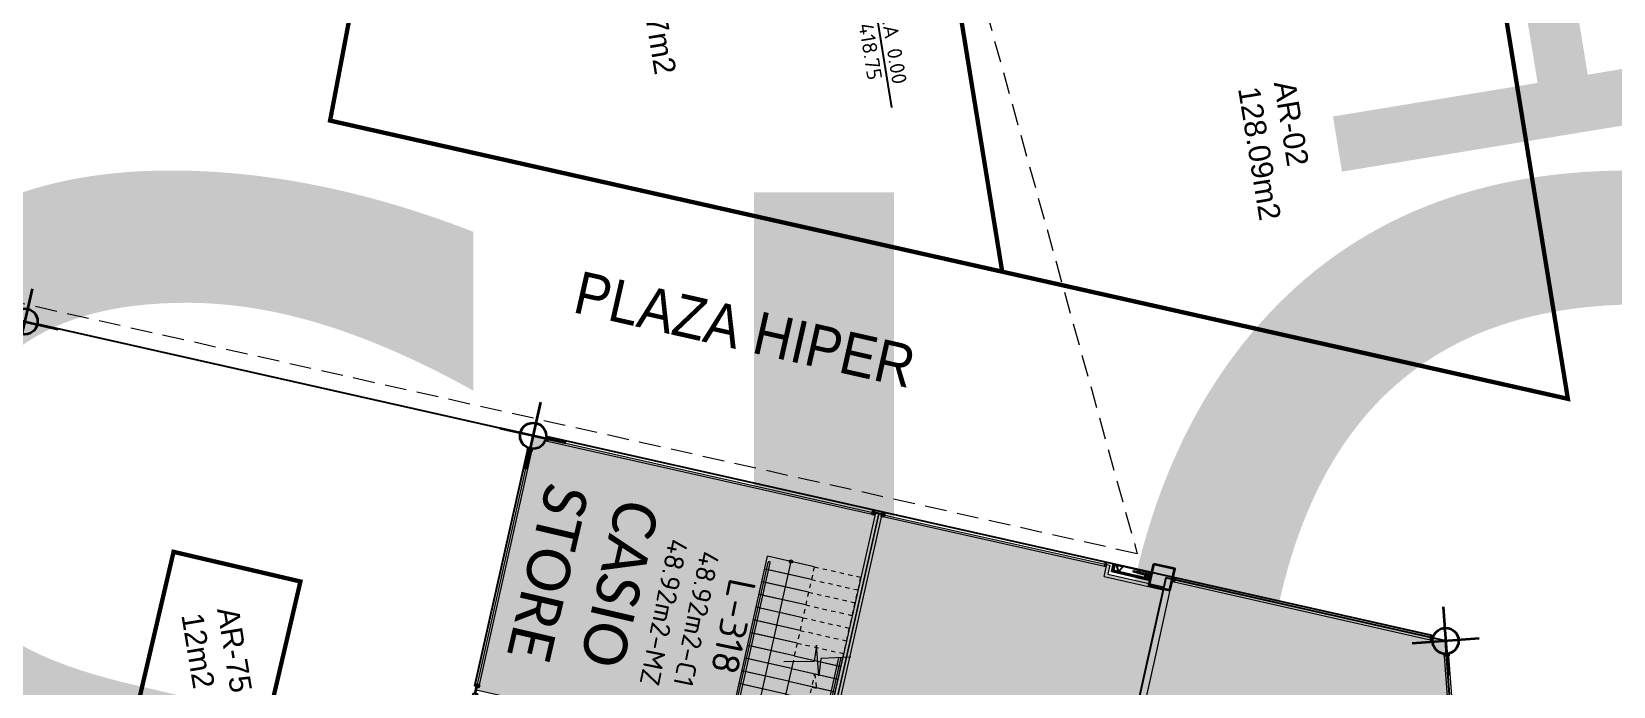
# Model space of a CAD drawing. Header units: metres. Extents: x 2 to 659295185, y -28 to 1124222152.
# Drawn here: x 655470.72 to 655507.15, y 1126625.14 to 1126640.2 of the extents above; entities that cross this region are included whole.
import ezdxf
from ezdxf.enums import TextEntityAlignment as Align

# ---------------------------------------------------------------- set-up
doc = ezdxf.new("R2010")
doc.units = ezdxf.units.M
doc.header["$MEASUREMENT"] = 0
for name, pattern in [('CCSM_C1_CUERPO CK$0$HIDDEN', [0.375, 0.25, -0.125]), ('CCSM_C1_CUERPO HP$0$CONTINUA', [0]), ('CONTINUA', [0]), ('DASHDOT', [1, 0.5, -0.25, 0, -0.25]), ('DASHED', [0.75, 0.5, -0.25]), ('HIDDEN', [0.375, 0.25, -0.125])]:
    doc.linetypes.add(name, pattern=pattern)
doc.layers.get('0').update_dxf_attribs({"linetype": 'CONTINUOUS'})
for name, color, linetype in [('CCSM_C1_CUERPO FM$0$A-TEXTOS NIVELES', 7, 'CONTINUOUS'), ('CCSM_C1_CUERPO HP$0$A-EQUIPOS', 8, 'CONTINUOUS'), ('CCSM_C1_CUERPO HP$0$A-FRENTE DE LOCAL', 4, 'CONTINUOUS'), ('CCSM_C1_CUERPO HP$0$A-LOCAL ID', 7, 'CONTINUOUS'), ('CCSM_C1_CUERPO HP$0$A-MARCOS LOCALES', 4, 'CONTINUOUS'), ('CCSM_C1_CUERPO HP$0$A-PARED', 2, 'CCSM_C1_CUERPO HP$0$CONTINUA'), ('CCSM_C1_CUERPO HP$0$ID_AREA EXACTA', 7, 'CONTINUOUS'), ('CCSM_C1_CUERPO HP$0$ID_Nº LOCAL', 7, 'CONTINUOUS'), ('CCSM_C1_CUERPO HP$0$ID_RUBRO', 7, 'CONTINUOUS'), ('CCSM_C1_CUERPO HP$0$ID_USO', 7, 'CONTINUOUS'), ('CCSM_XREF KIOSKOSE$0$Kiosco General', 154, 'CONTINUOUS'), ('DIVISION EDIFICIOS', 5, 'CONTINUOUS'), ('TEXTOS', 7, 'CONTINUOUS')]:
    doc.layers.add(name, color=color, linetype=linetype)
doc.layers.add('CCSM_C1_CUERPO HP$0$A-AREAS COMERCIALES', color=151, linetype='CONTINUOUS', plot=False)
for name, color, linetype, lineweight in [('CCSM_XREF ESTRUCTURA15$0$E-CA-COLUMNA', 2, 'CONTINUOUS', 35), ('CCSM_XREF ESTRUCTURA15$0$E-CH-COLUMNA', 2, 'CONTINUOUS', 35), ('LOCALES ASIGNADOS', 41, 'DASHDOT', 0), ('LOCALES PROPIOS', 101, 'CONTINUA', 0), ('NOMBRES LOCATARIOS', 7, 'CONTINUA', 0), ('XREF ESCALERAS', 252, 'CONTINUOUS', 0)]:
    doc.layers.add(name, color=color, linetype=linetype, lineweight=lineweight)
doc.styles.add('B', font='arial.ttf')
doc.styles.add('CCSM_C1_CUERPO FM$0$Standard', font='txt_____.ttf')
doc.styles.add('CCSM_C1_CUERPO HP$0$ROMANS', font='romans__.ttf')
doc.styles.add('CCSM_C1_CUERPO HP$0$sigo', font='arial.ttf', dxfattribs={"width": 0.9})
doc.styles.add('CCSM_XREF KIOSKOSE$0$Standard', font='txt')
doc.styles.get("Standard").update_dxf_attribs({"font": 'tahoma.ttf'})

# ---------------------------------------------------------------- blocks, each defined once
blk = doc.blocks.new('CCSM_C1_CUERPO HP$0$MARCO LOCAL-COLUMNA')
at = {"layer": 'CCSM_C1_CUERPO HP$0$A-MARCOS LOCALES'}
for points in [[(655585.123, 1126575.588), (655585.173, 1126575.588), (655585.173, 1126575.488), (655585.123, 1126575.488)], [(655585.128, 1126575.583), (655585.168, 1126575.583), (655585.168, 1126575.493), (655585.128, 1126575.493)]]:
    blk.add_lwpolyline(points, close=True, dxfattribs=at)
blk = doc.blocks.new('CCSM_C1_CUERPO HP$0$MARCO LOCAL-PARED')
for points in [[(655585.328, 1126575.539), (655585.378, 1126575.539), (655585.378, 1126575.439), (655585.328, 1126575.439)], [(655585.333, 1126575.534), (655585.373, 1126575.534), (655585.373, 1126575.444), (655585.333, 1126575.444)], [(655585.393, 1126575.539), (655585.393, 1126575.534), (655585.383, 1126575.534), (655585.383, 1126575.489), (655585.553, 1126575.489), (655585.553, 1126575.534), (655585.543, 1126575.534), (655585.543, 1126575.539), (655585.558, 1126575.539), (655585.558, 1126575.484), (655585.378, 1126575.484), (655585.378, 1126575.539)], [(655585.608, 1126575.539), (655585.558, 1126575.539), (655585.558, 1126575.439), (655585.608, 1126575.439)], [(655585.603, 1126575.534), (655585.563, 1126575.534), (655585.563, 1126575.444), (655585.603, 1126575.444)]]:
    blk.add_lwpolyline(points, close=True)
blk = doc.blocks.new('CCSM_C1_CUERPO HP$0$CAJA DE MANGUERA')
for points in [[(0.444, 0.073), (0.473, -0.106), (0.44, -0.111), (0.417, 0.034), (-0.406, -0.1), (-0.382, -0.246), (-0.415, -0.251), (-0.444, -0.073)], [(0.417, 0.034), (0.44, -0.111), (-0.382, -0.246), (-0.406, -0.1)], [(0.299, 0.008), (0.393, -0.108), (0.246, -0.132)], [(-0.378, -0.123), (-0.288, -0.201), (-0.303, -0.111), (-0.363, -0.214)]]:
    blk.add_lwpolyline(points, close=True)
for points in [[(-0.295, -0.156), (-0.019, -0.111), (-0.012, -0.152)], [(-0.248, -0.149), (-0.241, -0.193)], [(-0.196, -0.14), (-0.189, -0.185)], [(-0.151, -0.133), (-0.144, -0.177)], [(-0.107, -0.125), (-0.1, -0.17)], [(-0.062, -0.118), (-0.055, -0.163)]]:
    blk.add_lwpolyline(points)
blk = doc.blocks.new('CCSM_C1_CUERPO HP$0$IDENT LOCAL')
at = {"layer": 'CCSM_C1_CUERPO HP$0$ID_AREA EXACTA', "style": 'CCSM_C1_CUERPO HP$0$ROMANS'}
blk.add_attdef('AREA-EXACTA', text='', height=0.5, dxfattribs=at).set_placement((0, 1.245), align=Align.BOTTOM_CENTER)
at = {"layer": 'CCSM_C1_CUERPO HP$0$ID_Nº LOCAL', "style": 'CCSM_C1_CUERPO HP$0$ROMANS'}
blk.add_attdef('NºLOCAL', text='', height=0.7, dxfattribs=at).set_placement((0, 2.05), align=Align.BOTTOM_CENTER)
at = {"layer": 'CCSM_C1_CUERPO HP$0$ID_RUBRO', "style": 'CCSM_C1_CUERPO HP$0$ROMANS'}
blk.add_attdef('RUBRO', text='', height=0.35, dxfattribs=at).set_placement((0, 0.395), align=Align.BOTTOM_CENTER)
at = {"layer": 'CCSM_C1_CUERPO HP$0$ID_USO', "style": 'CCSM_C1_CUERPO HP$0$ROMANS'}
blk.add_attdef('USO', text='', height=0.35, dxfattribs=at).set_placement((0, -0.455), align=Align.BOTTOM_CENTER)
blk = doc.blocks.new('CCSM_XREF ESTRUCTURA15$0$CCSM_COLUM REDONDA')
at = {"color": 5}
for p, q in [((0, 0.774), (0, -0.774)), ((-0.789, 0), (0.789, 0))]:
    blk.add_line(p, q, dxfattribs=at)
blk.add_circle((0, 0), 0.3)
blk = doc.blocks.new('CCSM_XREF ESTRUCTURA15$0$CCSM_COLUMNA REC')
at = {"layer": 'CCSM_XREF ESTRUCTURA15$0$E-CA-COLUMNA'}
blk.add_lwpolyline([(-0.25, -0.25), (0.25, -0.25), (0.25, 0.25), (-0.25, 0.25)], close=True, dxfattribs=at)
blk = doc.blocks.new('CCSM_C1_CUERPO FM$0$nivel para plantas')
h = blk.add_hatch(color=251)
h.paths.add_polyline_path([(0.2, 0, 0.414214), (0, 0.2), (0, 0)])
h.paths.add_polyline_path([(0, 0), (-0.2, 0, 0.414214), (0, -0.2)])
at = {"color": 251}
blk.add_line((-0.7, 0), (3.56, 0), dxfattribs=at)
blk.add_lwpolyline([(0, 0.7), (0, 0), (0, -0.7)], dxfattribs=at)
blk.add_circle((0, 0), 0.2, dxfattribs=at)
at = {"char_height": 0.34, "attachment_point": 1, "style": 'CCSM_C1_CUERPO FM$0$Standard'}
for s, insert, width in [('{\\Fromans|c0;\\C7;N.P.A 0.00}', (0.877, 0.444), 2.70141), ('{\\Fromans|c0;N.E. 418.75}', (0.56, -0.104), 3.02544)]:
    blk.add_mtext(s, dxfattribs=dict(at, insert=insert, width=width))
blk = doc.blocks.new('stairs')
at = {"layer": 'XREF ESCALERAS'}
for p, q in [((655586.147, 1126406.541), (655586.147, 1126404.035)), ((655586.147, 1126406.541), (655588.347, 1126406.541)), ((655586.147, 1126406.541), (655586.147, 1126404.035)), ((655586.147, 1126406.541), (655588.347, 1126406.541)), ((655586.187, 1126406.501), (655586.147, 1126406.541)), ((655586.187, 1126406.501), (655588.307, 1126406.501)), ((655586.187, 1126406.501), (655586.187, 1126404.035)), ((655586.237, 1126406.541), (655588.257, 1126406.541)), ((655586.237, 1126406.451), (655588.257, 1126406.451)), ((655586.237, 1126406.451), (655586.237, 1126404.057)), ((655587.247, 1126405.441), (655586.237, 1126406.451)), ((655587.247, 1126405.441), (655587.247, 1126406.541)), ((655587.247, 1126405.441), (655587.247, 1126406.541)), ((655587.247, 1126405.441), (655588.257, 1126406.451)), ((655588.257, 1126406.451), (655588.257, 1126402.274)), ((655588.307, 1126406.501), (655588.347, 1126406.541)), ((655588.307, 1126406.501), (655588.307, 1126402.275)), ((655588.347, 1126406.541), (655588.347, 1126402.141)), ((655588.347, 1126406.541), (655588.347, 1126402.141)), ((655587.797, 1126402.141), (655587.797, 1126405.991)), ((655586.147, 1126405.441), (655586.187, 1126405.441)), ((655586.147, 1126405.441), (655588.347, 1126405.441)), ((655586.187, 1126405.141), (655586.147, 1126405.141)), ((655587.247, 1126405.141), (655586.147, 1126405.141)), ((655586.237, 1126405.441), (655588.257, 1126405.441)), ((655587.247, 1126405.141), (655586.237, 1126405.141)), ((655587.247, 1126404.376), (655587.247, 1126405.441)), ((655587.247, 1126404.376), (655587.247, 1126405.441)), ((655587.247, 1126405.141), (655588.257, 1126405.141)), ((655587.247, 1126405.141), (655588.347, 1126405.141)), ((655588.307, 1126405.441), (655588.347, 1126405.441)), ((655588.307, 1126405.141), (655588.347, 1126405.141)), ((655586.187, 1126404.841), (655586.147, 1126404.841)), ((655587.247, 1126404.841), (655586.147, 1126404.841)), ((655587.247, 1126404.841), (655586.237, 1126404.841)), ((655587.247, 1126404.841), (655588.257, 1126404.841)), ((655587.247, 1126404.841), (655588.347, 1126404.841)), ((655588.307, 1126404.841), (655588.347, 1126404.841)), ((655586.187, 1126404.541), (655586.147, 1126404.541)), ((655587.247, 1126404.541), (655586.147, 1126404.541)), ((655587.247, 1126404.541), (655586.237, 1126404.541)), ((655587.247, 1126404.541), (655588.257, 1126404.541)), ((655587.247, 1126404.541), (655588.347, 1126404.541)), ((655588.307, 1126404.541), (655588.347, 1126404.541)), ((655586.187, 1126404.241), (655586.147, 1126404.241)), ((655587.247, 1126404.241), (655586.147, 1126404.241)), ((655587.247, 1126404.241), (655586.237, 1126404.241)), ((655587.247, 1126404.241), (655588.257, 1126404.241)), ((655587.247, 1126404.241), (655588.347, 1126404.241)), ((655588.307, 1126404.241), (655588.347, 1126404.241)), ((655587.247, 1126403.941), (655588.257, 1126403.941)), ((655587.247, 1126403.941), (655588.347, 1126403.941)), ((655588.307, 1126403.941), (655588.347, 1126403.941)), ((655587.247, 1126403.641), (655588.257, 1126403.641)), ((655587.247, 1126403.641), (655588.347, 1126403.641)), ((655587.247, 1126403.341), (655588.257, 1126403.341)), ((655587.247, 1126403.341), (655588.347, 1126403.341)), ((655588.307, 1126403.641), (655588.347, 1126403.641)), ((655588.307, 1126403.341), (655588.347, 1126403.341)), ((655587.247, 1126403.041), (655588.257, 1126403.041)), ((655587.247, 1126403.041), (655588.347, 1126403.041)), ((655588.307, 1126403.041), (655588.347, 1126403.041)), ((655587.247, 1126402.741), (655588.257, 1126402.741)), ((655587.247, 1126402.741), (655588.347, 1126402.741)), ((655588.307, 1126402.741), (655588.347, 1126402.741)), ((655587.247, 1126402.441), (655588.257, 1126402.441)), ((655587.247, 1126402.441), (655588.347, 1126402.441)), ((655588.307, 1126402.441), (655588.347, 1126402.441)), ((655587.247, 1126402.141), (655588.347, 1126402.141)), ((655587.247, 1126402.141), (655588.347, 1126402.141))]:
    blk.add_line(p, q, dxfattribs=at)
at = {"layer": 'XREF ESCALERAS', "linetype": 'CCSM_C1_CUERPO CK$0$HIDDEN', "ltscale": 0.02}
for p, q in [((655586.187, 1126404.035), (655586.187, 1126404.043)), ((655587.247, 1126402.141), (655587.247, 1126404.376)), ((655587.247, 1126402.141), (655587.247, 1126404.376)), ((655586.147, 1126404.035), (655586.147, 1126404.032)), ((655586.187, 1126403.941), (655586.147, 1126403.941)), ((655586.187, 1126403.641), (655586.147, 1126403.641)), ((655586.187, 1126403.341), (655586.147, 1126403.341)), ((655586.187, 1126403.041), (655586.147, 1126403.041)), ((655586.187, 1126402.741), (655586.147, 1126402.741)), ((655586.187, 1126402.441), (655586.147, 1126402.441))]:
    blk.add_line(p, q, dxfattribs=at)
at = {"layer": 'XREF ESCALERAS', "linetype": 'HIDDEN', "ltscale": 0.02}
for p, q in [((655586.147, 1126404.035), (655586.147, 1126402.141)), ((655587.247, 1126403.941), (655586.147, 1126403.941)), ((655587.247, 1126403.641), (655586.147, 1126403.641)), ((655587.247, 1126403.341), (655586.147, 1126403.341)), ((655587.247, 1126403.041), (655586.147, 1126403.041)), ((655587.247, 1126402.741), (655586.147, 1126402.741)), ((655587.247, 1126402.441), (655586.147, 1126402.441)), ((655587.247, 1126402.141), (655586.147, 1126402.141)), ((655587.247, 1126402.141), (655586.147, 1126402.141))]:
    blk.add_line(p, q, dxfattribs=at)
at = {"layer": 'XREF ESCALERAS', "linetype": 'CCSM_C1_CUERPO CK$0$HIDDEN', "ltscale": 0.02}
blk.add_lwpolyline([(655587.797, 1126405.991), (655586.697, 1126405.991), (655586.697, 1126404.541), (655586.585, 1126404.861), (655586.697, 1126404.862)], dxfattribs=at)
at = {"layer": 'XREF ESCALERAS'}
blk.add_lwpolyline([(655585.973, 1126403.983), (655586.636, 1126404.168), (655586.594, 1126404.565), (655586.802, 1126403.885), (655586.771, 1126404.266), (655587.451, 1126404.424)], dxfattribs=at)
blk.add_circle((655587.797, 1126402.141), 0.0379, dxfattribs=at)
blk.add_circle((655587.797, 1126402.141), 0.0379, dxfattribs=at)
blk.add_arc((655588.282, 1126402.276), 0.0251, 184.3725, 356.1588, dxfattribs=at)
blk = doc.blocks.new('sectoresd')
at = {"layer": 'DIVISION EDIFICIOS', "ltscale": 0.005, "insert": (655507.106, 1126645.865), "char_height": 10.3047, "width": 148.24864, "attachment_point": 5, "rotation": 279.3085, "style": 'B'}
blk.add_mtext('{\\fCentury Gothic|b0|i0|c0|p34;H}', dxfattribs=at)

msp = doc.modelspace()

# ---------------------------------------------------------------- hatches: boundary and pattern name
at = {"layer": 'LOCALES ASIGNADOS'}
msp.add_hatch(color=256, dxfattribs=at).paths.add_polyline_path([(655503.2823, 1126626.1825), (655496.8421, 1126627.634), (655494.0347, 1126615.0804), (655503.9855, 1126616.7114)])
at = {"layer": 'LOCALES PROPIOS'}
h = msp.add_hatch(color=101, dxfattribs=at)
edge = h.paths.add_edge_path()
edge.add_arc((673553.4453, 1122582.8759), 18504.0803, 167.37457377, 167.41395068)
edge.add_line((655494.0209, 1126615.0188), (655487.3835, 1126616.5108))
edge.add_line((655487.3835, 1126616.5108), (655488.9088, 1126623.2607))
edge.add_line((655488.9088, 1126623.2607), (655490.2312, 1126629.1095))
edge.add_line((655490.2312, 1126629.1095), (655495.551, 1126627.9223))
edge.add_line((655495.551, 1126627.9223), (655495.5059, 1126627.7213))
edge.add_line((655495.5059, 1126627.7213), (655496.7963, 1126627.4293))
msp.add_hatch(color=101, dxfattribs=at).paths.add_polyline_path([(655480.952, 1126625.0464), (655488.9079, 1126623.257), (655490.2312, 1126629.1095), (655482.2663, 1126630.9007), (655480.952, 1126625.0464)])

# ---------------------------------------------------------------- linework, layer by layer
at = {"color": 43}
msp.add_line((655503.0006, 1126626.297), (655482.57, 1126630.8837), dxfattribs=at)
msp.add_line((655503.0006, 1126626.297), (655482.57, 1126630.8837), dxfattribs=at)
msp.add_lwpolyline([(655480.9282, 1126624.9632), (655480.9676, 1126625.1389), (655480.9237, 1126625.1487), (655482.1518, 1126630.6189), (655482.2006, 1126630.608), (655482.1351, 1126630.6289), (655482.0808, 1126630.667), (655482.0306, 1126630.7115), (655481.9939, 1126630.7715), (655481.9719, 1126630.836), (655481.9668, 1126630.8992), (655481.9736, 1126630.9664), (655470.8513, 1126633.4677), (655470.827, 1126633.3979), (655470.7936, 1126633.3432), (655470.746, 1126633.2971), (655470.6867, 1126633.2577)], dxfattribs=at)
msp.add_lwpolyline([(655480.9282, 1126624.9632), (655480.9676, 1126625.1389), (655480.9237, 1126625.1487), (655482.1518, 1126630.6189), (655482.2006, 1126630.608), (655482.1351, 1126630.6289), (655482.0808, 1126630.667), (655482.0306, 1126630.7115), (655481.9939, 1126630.7715), (655481.9719, 1126630.836), (655481.9668, 1126630.8992), (655481.9736, 1126630.9664), (655470.8513, 1126633.4677), (655470.827, 1126633.3979), (655470.7936, 1126633.3432), (655470.746, 1126633.2971), (655470.6867, 1126633.2577)], dxfattribs=at)
msp.add_lwpolyline([(655496.8421, 1126627.634), (655494.0347, 1126615.0804), (655503.9855, 1126616.7114), (655503.2823, 1126626.1825), (655496.8421, 1126627.634)])
at = {"layer": 'CCSM_C1_CUERPO HP$0$A-AREAS COMERCIALES', "lineweight": 5}
msp.add_lwpolyline([(655490.2312, 1126629.1095), (655488.9088, 1126623.2607), (655480.9528, 1126625.05), (655482.2663, 1126630.9007)], close=True, dxfattribs=at)
msp.add_lwpolyline([(655496.7963, 1126627.4293, 0.0001718), (655494.0209, 1126615.0188), (655487.383, 1126616.5086), (655488.9088, 1126623.2607), (655490.2312, 1126629.1095), (655495.551, 1126627.9223), (655495.5059, 1126627.7213), (655496.7963, 1126627.4293)], format="xyb", dxfattribs=at)
msp.add_lwpolyline([(655494.0347, 1126615.0804), (655496.479, 1126626.0119), (655496.479, 1126626.0119), (655496.8421, 1126627.634), (655503.2823, 1126626.1825), (655503.9855, 1126616.7114), (655494.3924, 1126615.139), (655494.0347, 1126615.0804)], dxfattribs=at)
at = {"layer": 'CCSM_C1_CUERPO HP$0$A-FRENTE DE LOCAL', "lineweight": 5}
for p, q in [((655482.5967, 1126630.7752), (655490.1477, 1126629.0803)), ((655490.0917, 1126629.1953), (655482.6188, 1126630.8727)), ((655480.9346, 1126625.1975), (655482.1408, 1126630.5701)), ((655481.0322, 1126625.1756), (655482.2384, 1126630.5482)), ((655490.3727, 1126629.1323), (655490.1405, 1126629.1844)), ((655495.4669, 1126627.8899), (655490.2903, 1126629.048)), ((655495.4892, 1126627.9894), (655490.3161, 1126629.1447))]:
    msp.add_line(p, q, dxfattribs=at)
for points in [[(655497.0272, 1126627.5448), (655502.9298, 1126626.2104)], [(655497.0491, 1126627.6424), (655502.9519, 1126626.308)], [(655503.8399, 1126617.9975), (655503.2583, 1126625.8297)], [(655503.9396, 1126618.0049), (655503.358, 1126625.8371)]]:
    msp.add_lwpolyline(points, dxfattribs=at)
at = {"layer": 'CCSM_C1_CUERPO HP$0$A-MARCOS LOCALES', "lineweight": 5}
for points in [[(655495.4404, 1126628.0004), (655495.4185, 1126627.9028), (655495.4673, 1126627.8919), (655495.4892, 1126627.9894)], [(655495.4442, 1126627.9944), (655495.4245, 1126627.9066), (655495.4635, 1126627.8978), (655495.4832, 1126627.9857)]]:
    msp.add_lwpolyline(points, close=True, dxfattribs=at)
at = {"layer": 'CCSM_C1_CUERPO HP$0$A-PARED', "lineweight": 5}
for p, q in [((655487.4719, 1126616.5659), (655490.3051, 1126629.0959)), ((655488.8528, 1126623.3532), (655490.1587, 1126629.1288)), ((655495.4163, 1126627.6645), (655495.4888, 1126627.9875)), ((655495.4888, 1126627.9875), (655495.6351, 1126627.9547)), ((655495.5955, 1126627.7781), (655495.6351, 1126627.9547)), ((655495.4163, 1126627.6645), (655496.7799, 1126627.3562))]:
    msp.add_line(p, q, dxfattribs=at)
for points in [[(655496.7863, 1126627.3846), (655496.4588, 1126625.9216), (655494.277, 1126616.1622)], [(655496.9327, 1126627.3518), (655496.6052, 1126625.8889), (655496.6052, 1126625.8889), (655494.4233, 1126616.1291)]]:
    msp.add_lwpolyline(points, dxfattribs=at)
at = {"layer": 'CCSM_XREF KIOSKOSE$0$Kiosco General', "linetype": 'DASHED', "lineweight": 5}
msp.add_lwpolyline([(655496.1789, 1126628.1872), (655423.5309, 1126644.4643), (655428.174, 1126661.5543, 0.1995652), (655491.4887, 1126645.0389)], format="xyb", close=True, dxfattribs=at)
at = {"layer": 'CCSM_XREF KIOSKOSE$0$Kiosco General', "linetype": 'DASHED', "lineweight": 5, "const_width": 0.1}
for points in [[(655478.8508, 1126644.7869), (655477.5921, 1126638.1507), (655493.0706, 1126634.6756), (655491.5748, 1126643.8731)], [(655504.2767, 1126642.9629), (655506.0974, 1126631.7511), (655493.0706, 1126634.6756), (655491.5748, 1126643.8731)], [(655475.9996, 1126623.654), (655476.909, 1126627.5492), (655473.9876, 1126628.2313), (655473.0781, 1126624.3361)]]:
    msp.add_lwpolyline(points, close=True, dxfattribs=at)
at = {"layer": 'CCSM_XREF KIOSKOSE$0$Kiosco General', "linetype": 'DASHED', "lineweight": 5}
msp.add_lwpolyline([(655481.9736, 1126630.9664), (655470.8505, 1126633.4636)], dxfattribs=at)

# ---------------------------------------------------------------- block references
at = {"color": 0}
msp.add_blockref('sectoresd', (-1.7491, -4.253), dxfattribs=at)
at = {"layer": 'CCSM_C1_CUERPO FM$0$A-TEXTOS NIVELES', "lineweight": 5, "rotation": 279.3084512052866}
msp.add_blockref('CCSM_C1_CUERPO FM$0$nivel para plantas', (655489.9473, 1126641.969), dxfattribs=at)
at = {"layer": 'CCSM_C1_CUERPO HP$0$A-EQUIPOS', "lineweight": 5, "ltscale": 0.5, "rotation": 157.4457572744879}
msp.add_blockref('CCSM_C1_CUERPO HP$0$CAJA DE MANGUERA', (655496.0317, 1126627.6754), dxfattribs=at)
at = {"layer": 'CCSM_C1_CUERPO HP$0$A-LOCAL ID', "lineweight": 5}
ref = msp.add_blockref('CCSM_C1_CUERPO HP$0$IDENT LOCAL', (655486.7493, 1126631.6001), dxfattribs=dict(at, xscale=0.7500000000407667, yscale=0.7500000000407667, zscale=0.7500000000407667, rotation=347.2782885550536))
ref.add_attrib('NºLOCAL', 'PLAZA HIPER', dxfattribs={"layer": 'CCSM_C1_CUERPO HP$0$ID_Nº LOCAL', "height": 0.975, "rotation": 347.27829, "style": 'CCSM_C1_CUERPO HP$0$sigo', "width": 0.9}).set_placement((655486.9723, 1126632.5878), align=Align.BOTTOM_CENTER)
ref = msp.add_blockref('CCSM_C1_CUERPO HP$0$IDENT LOCAL', (655484.5774, 1126626.9809), dxfattribs=dict(at, xscale=0.8999999999291833, yscale=0.8999999999291833, zscale=0.8999999999291833, rotation=258.5262413541747))
ref.add_attrib('NºLOCAL', 'L-318', dxfattribs={"layer": 'CCSM_C1_CUERPO HP$0$ID_Nº LOCAL', "height": 0.63, "rotation": 258.52624, "style": 'CCSM_C1_CUERPO HP$0$ROMANS'}).set_placement((655486.3855, 1126626.6139), align=Align.BOTTOM_CENTER)
ref.add_attrib('RUBRO', '48.92m2-MZ', dxfattribs={"layer": 'CCSM_C1_CUERPO HP$0$ID_RUBRO', "height": 0.45, "rotation": 258.52624, "style": 'CCSM_C1_CUERPO HP$0$ROMANS'}).set_placement((655484.926, 1126626.9101), align=Align.BOTTOM_CENTER)
ref.add_attrib('AREA-EXACTA', '48.92m2-C1', dxfattribs={"layer": 'CCSM_C1_CUERPO HP$0$ID_AREA EXACTA', "height": 0.45, "rotation": 258.52624, "style": 'CCSM_C1_CUERPO HP$0$ROMANS'}).set_placement((655485.6757, 1126626.7579), align=Align.BOTTOM_CENTER)
at = {"layer": 'CCSM_C1_CUERPO HP$0$A-MARCOS LOCALES', "lineweight": 5}
for name, p, rotation in [('CCSM_C1_CUERPO HP$0$MARCO LOCAL-COLUMNA', (1611088.2701, 240187.4897), 77.3465577953516), ('CCSM_C1_CUERPO HP$0$MARCO LOCAL-COLUMNA', (1543381.2381, 2080884.6259), 167.2592241860962), ('CCSM_C1_CUERPO HP$0$MARCO LOCAL-PARED', (1544577.9033, 2079775.34), 167.1878084498211), ('CCSM_C1_CUERPO HP$0$MARCO LOCAL-COLUMNA', (-230946.079, 171021.5231), 347.3465578633549), ('CCSM_C1_CUERPO HP$0$MARCO LOCAL-COLUMNA', (-232395.6723, 172372.4412), 347.2592252250041), ('CCSM_C1_CUERPO HP$0$MARCO LOCAL-COLUMNA', (-516519.5568, 1697000.0666), 274.2460593175835), ('CCSM_C1_CUERPO HP$0$MARCO LOCAL-PARED', (-300359.3619, 2012815.7353), 257.3617078244087)]:
    msp.add_blockref(name, p, dxfattribs=dict(at, rotation=rotation))
at = {"layer": 'CCSM_XREF ESTRUCTURA15$0$E-CH-COLUMNA', "lineweight": 5}
for name, p, rotation in [('CCSM_XREF ESTRUCTURA15$0$CCSM_COLUM REDONDA', (655470.5577, 1126633.5294), 347.2592242815915), ('CCSM_XREF ESTRUCTURA15$0$CCSM_COLUM REDONDA', (655482.2663, 1126630.9007), 257.3465579118339), ('CCSM_XREF ESTRUCTURA15$0$CCSM_COLUMNA REC', (655496.7435, 1126627.6505), 257.3465578503387), ('CCSM_XREF ESTRUCTURA15$0$CCSM_COLUM REDONDA', (655503.2823, 1126626.1825), 274.2460592500777)]:
    msp.add_blockref(name, p, dxfattribs=dict(at, rotation=rotation))
at = {"layer": 'XREF ESCALERAS', "rotation": 167.3561574508758}
msp.add_blockref('stairs', (1541735.8099, 2082212.817), dxfattribs=at)

# ---------------------------------------------------------------- texts
at = {"layer": 'CCSM_XREF KIOSKOSE$0$Kiosco General', "lineweight": 5, "char_height": 0.2, "attachment_point": 1, "rotation": 279.308, "style": 'CCSM_XREF KIOSKOSE$0$Standard'}
for s, insert in [('\\pt2.6;{\\fArial|b0|i0|c0|p34;\\H2.5x;AR-04\\P111.37m2}', (655485.8894, 1126642.462)), ('\\pt2.6;{\\fArial|b0|i0|c0|p34;\\H2.5x;AR-02\\P128.09m2}', (655499.8163, 1126639.104)), ('\\pt2.6;{\\fArial|b0|i0|c0|p34;\\H2.5x;AR-75\\P12m2}', (655475.4816, 1126626.9939))]:
    msp.add_mtext_dynamic_manual_height_columns(s, width=7.561207, gutter_width=1, heights=[0], dxfattribs=dict(at, insert=insert))
at = {"layer": 'NOMBRES LOCATARIOS', "insert": (655485.1869, 1126629.2622, 420.665), "char_height": 1, "attachment_point": 1, "rotation": 256.93132}
msp.add_mtext_dynamic_manual_height_columns('{\\fCalibri|b0|i0|c0|p34;\\C7;CASIO STORE}', width=6.511344, gutter_width=25, heights=[0], dxfattribs=at)
at = {"layer": 'TEXTOS', "linetype": 'HIDDEN', "lineweight": 40, "insert": (655463.4052, 1126636.5021), "char_height": 27.69936, "width": 372.724773, "attachment_point": 1}
msp.add_mtext('SIGO', dxfattribs=at)

doc.saveas('drawing.dxf')
